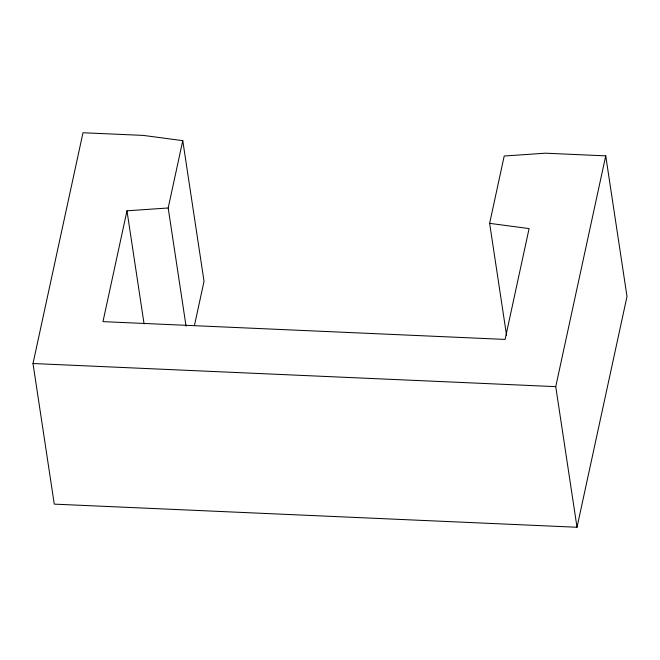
<?xml version="1.0" encoding="UTF-8"?>
<svg xmlns="http://www.w3.org/2000/svg" width="660" height="660" viewBox="0 0 660 660"><rect width="100%" height="100%" fill="white"/><g stroke="black" fill="none" stroke-linecap="round" stroke-linejoin="round"><path stroke-width="0.99" d="M506.575 335.437L489.629 223.352L504.207 156.016L545.416 153.194L605.731 155.867L627 296.48L577.013 527.257L54.268 504.133L33 363.52L82.987 132.743L143.311 135.407L182.77 140.654L204.031 281.267L194.452 325.487M182.77 140.654L168.185 207.982L126.976 210.804L102.968 321.635L505.082 339.421L529.089 228.591L489.629 223.352M577.013 527.257L555.745 386.644L605.731 155.867M33 363.52L555.745 386.644M168.185 207.982L186.054 326.18M126.976 210.804L144.078 323.911"/></g></svg>
